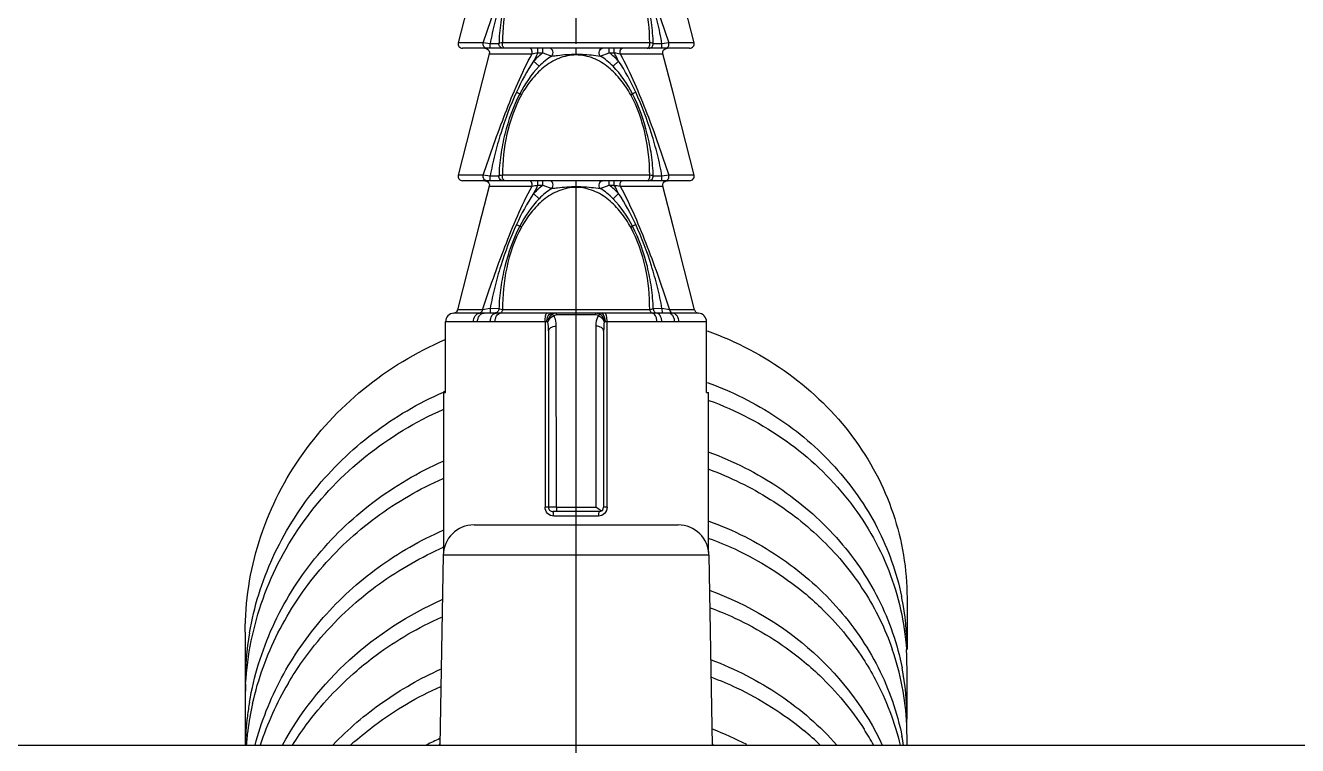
# Model space of a CAD drawing. Header units: millimetres. Extents: x 5859 to 6700, y -2125 to -1530.
# Drawn here: x 6287.85 to 6316.68, y -1767.38 to -1751.06 of the extents above; entities that cross this region are included whole.
import ezdxf

# ---------------------------------------------------------------- set-up
doc = ezdxf.new("R2010")
doc.units = ezdxf.units.MM
doc.linetypes.add('CENTER2', pattern=[28.575, 19.05, -3.175, 3.175, -3.175])
doc.layers.add('CENTER', color=1, linetype='CENTER2')
doc.layers.add('벽', color=2, linetype='Continuous')

msp = doc.modelspace()

# ---------------------------------------------------------------- linework, layer by layer
at = {"linetype": 'Continuous'}
for p, q in [((6298.129, -1749.593), (6297.653, -1751.456)), ((6302.999, -1751.456), (6302.523, -1749.593)), ((6298.223, -1751.456), (6297.653, -1751.456)), ((6298.379, -1751.48), (6298.223, -1751.456)), ((6298.577, -1751.477), (6298.379, -1751.48)), ((6298.38, -1751.58), (6298.379, -1751.48)), ((6301.995, -1751.456), (6298.658, -1751.456)), ((6302.273, -1751.48), (6302.075, -1751.477)), ((6302.272, -1751.58), (6302.273, -1751.48)), ((6302.429, -1751.456), (6302.273, -1751.48)), ((6302.999, -1751.456), (6302.429, -1751.456)), ((6302.9, -1751.58), (6297.752, -1751.58)), ((6298.357, -1751.704), (6298.129, -1752.593)), ((6298.258, -1751.58), (6298.294, -1751.587)), ((6298.294, -1751.587), (6298.326, -1751.606)), ((6298.326, -1751.606), (6298.349, -1751.634)), ((6298.349, -1751.634), (6298.36, -1751.669)), ((6298.36, -1751.669), (6298.357, -1751.704)), ((6298.357, -1751.704), (6299.328, -1751.704)), ((6299.461, -1751.68), (6299.461, -1751.58)), ((6299.461, -1751.68), (6299.575, -1751.68)), ((6299.575, -1751.68), (6299.575, -1751.58)), ((6299.575, -1751.68), (6299.778, -1751.756)), ((6300.326, -1751.732), (6300.326, -1751.58)), ((6300.874, -1751.756), (6301.078, -1751.68)), ((6301.078, -1751.68), (6301.078, -1751.58)), ((6301.078, -1751.68), (6301.191, -1751.68)), ((6301.191, -1751.68), (6301.191, -1751.58)), ((6301.324, -1751.704), (6302.295, -1751.704)), ((6302.292, -1751.669), (6302.303, -1751.634)), ((6302.295, -1751.704), (6302.292, -1751.669)), ((6302.523, -1752.593), (6302.295, -1751.704)), ((6302.303, -1751.634), (6302.326, -1751.606)), ((6302.326, -1751.606), (6302.358, -1751.587)), ((6302.358, -1751.587), (6302.395, -1751.58)), ((6299.363, -1751.874), (6299.488, -1751.989)), ((6301.289, -1751.874), (6301.164, -1751.989)), ((6298.129, -1752.593), (6297.653, -1754.456)), ((6298.975, -1752.572), (6299.048, -1752.614)), ((6299.087, -1752.635), (6299.048, -1752.614)), ((6301.565, -1752.635), (6301.604, -1752.613)), ((6301.677, -1752.571), (6301.604, -1752.613)), ((6302.999, -1754.456), (6302.523, -1752.593)), ((6298.223, -1754.456), (6297.653, -1754.456)), ((6302.9, -1754.58), (6297.752, -1754.58)), ((6298.379, -1754.48), (6298.223, -1754.456)), ((6298.258, -1754.58), (6298.294, -1754.587)), ((6298.294, -1754.587), (6298.326, -1754.606)), ((6298.326, -1754.606), (6298.349, -1754.634)), ((6298.349, -1754.634), (6298.36, -1754.669)), ((6298.36, -1754.669), (6298.357, -1754.704)), ((6298.577, -1754.477), (6298.379, -1754.48)), ((6298.38, -1754.58), (6298.379, -1754.48)), ((6301.995, -1754.456), (6298.658, -1754.456)), ((6299.461, -1754.68), (6299.461, -1754.58)), ((6299.461, -1754.68), (6299.575, -1754.68)), ((6299.575, -1754.68), (6299.575, -1754.58)), ((6299.575, -1754.68), (6299.778, -1754.756)), ((6300.326, -1754.732), (6300.326, -1754.58)), ((6300.874, -1754.756), (6301.078, -1754.68)), ((6301.078, -1754.68), (6301.078, -1754.58)), ((6301.078, -1754.68), (6301.191, -1754.68)), ((6301.191, -1754.68), (6301.191, -1754.58)), ((6302.273, -1754.48), (6302.075, -1754.477)), ((6302.272, -1754.58), (6302.273, -1754.48)), ((6302.429, -1754.456), (6302.273, -1754.48)), ((6302.292, -1754.669), (6302.303, -1754.634)), ((6302.295, -1754.704), (6302.292, -1754.669)), ((6302.303, -1754.634), (6302.326, -1754.606)), ((6302.326, -1754.606), (6302.358, -1754.587)), ((6302.358, -1754.587), (6302.395, -1754.58)), ((6302.999, -1754.456), (6302.429, -1754.456)), ((6298.357, -1754.704), (6298.125, -1755.608)), ((6298.357, -1754.704), (6299.328, -1754.704)), ((6299.363, -1754.874), (6299.488, -1754.989)), ((6301.289, -1754.874), (6301.164, -1754.989)), ((6301.324, -1754.704), (6302.295, -1754.704)), ((6302.527, -1755.608), (6302.295, -1754.704)), ((6298.125, -1755.608), (6297.997, -1756.108)), ((6298.975, -1755.572), (6299.048, -1755.614)), ((6299.087, -1755.635), (6299.048, -1755.614)), ((6301.565, -1755.635), (6301.604, -1755.613)), ((6301.677, -1755.571), (6301.604, -1755.613)), ((6302.655, -1756.108), (6302.527, -1755.608)), ((6297.997, -1756.108), (6297.641, -1757.504)), ((6303.011, -1757.504), (6302.655, -1756.108)), ((6298.139, -1757.58), (6297.552, -1757.58)), ((6297.629, -1757.532), (6297.609, -1757.556)), ((6298.207, -1757.504), (6297.641, -1757.504)), ((6298.241, -1757.58), (6298.139, -1757.58)), ((6298.379, -1757.48), (6298.207, -1757.504)), ((6298.511, -1757.58), (6298.241, -1757.58)), ((6298.379, -1757.48), (6298.378, -1757.58)), ((6298.577, -1757.483), (6298.379, -1757.48)), ((6298.604, -1757.58), (6298.511, -1757.58)), ((6299.667, -1757.58), (6298.604, -1757.58)), ((6301.994, -1757.504), (6298.658, -1757.504)), ((6299.783, -1757.58), (6299.667, -1757.58)), ((6300.869, -1757.58), (6299.783, -1757.58)), ((6300.985, -1757.58), (6300.869, -1757.58)), ((6302.048, -1757.58), (6300.985, -1757.58)), ((6302.141, -1757.58), (6302.048, -1757.58)), ((6302.273, -1757.48), (6302.075, -1757.483)), ((6302.411, -1757.58), (6302.141, -1757.58)), ((6302.445, -1757.504), (6302.273, -1757.48)), ((6302.273, -1757.48), (6302.274, -1757.58)), ((6302.514, -1757.58), (6302.411, -1757.58)), ((6303.011, -1757.504), (6302.445, -1757.504)), ((6303.1, -1757.58), (6302.514, -1757.58)), ((6303.043, -1757.556), (6303.023, -1757.532)), ((6297.368, -1759.38), (6297.368, -1757.779)), ((6297.998, -1757.779), (6297.368, -1757.779)), ((6298.092, -1757.78), (6297.998, -1757.779)), ((6298.381, -1757.78), (6298.092, -1757.78)), ((6298.493, -1757.779), (6298.381, -1757.78)), ((6299.624, -1757.779), (6298.493, -1757.779)), ((6299.624, -1757.779), (6299.624, -1761.98)), ((6299.662, -1757.78), (6299.624, -1757.779)), ((6299.687, -1757.78), (6299.662, -1757.78)), ((6300.779, -1757.621), (6299.873, -1757.621)), ((6300.99, -1757.78), (6300.965, -1757.78)), ((6301.028, -1757.779), (6300.99, -1757.78)), ((6301.028, -1761.98), (6301.028, -1757.779)), ((6302.159, -1757.779), (6301.028, -1757.779)), ((6302.271, -1757.78), (6302.159, -1757.779)), ((6302.56, -1757.78), (6302.271, -1757.78)), ((6302.654, -1757.779), (6302.56, -1757.78)), ((6303.284, -1757.779), (6302.654, -1757.779)), ((6303.284, -1759.38), (6303.284, -1757.779)), ((6299.701, -1757.986), (6299.701, -1761.98)), ((6299.881, -1761.979), (6299.878, -1757.874)), ((6300.774, -1757.874), (6300.771, -1761.979)), ((6300.951, -1757.986), (6300.951, -1761.98)), ((6297.321, -1759.371), (6297.33, -1759.367)), ((6297.326, -1762.999), (6297.326, -1759.38)), ((6297.326, -1759.38), (6297.368, -1759.38)), ((6297.327, -1759.383), (6297.336, -1759.38)), ((6303.284, -1759.38), (6303.326, -1759.38)), ((6303.326, -1762.999), (6303.326, -1759.38)), ((6299.701, -1761.98), (6299.624, -1761.98)), ((6299.881, -1761.979), (6299.701, -1761.98)), ((6300.851, -1762.08), (6299.801, -1762.08)), ((6300.834, -1762.18), (6299.818, -1762.18)), ((6299.881, -1761.979), (6300.771, -1761.979)), ((6300.901, -1762.067), (6300.771, -1761.979)), ((6301.028, -1761.98), (6300.951, -1761.98)), ((6298.014, -1762.38), (6302.638, -1762.38)), ((6297.314, -1763.068), (6297.239, -1767.38)), ((6303.338, -1763.068), (6297.314, -1763.068)), ((6303.338, -1763.068), (6303.413, -1767.38)), ((6307.826, -1764.03), (6307.826, -1765.203)), ((6292.826, -1764.812), (6292.826, -1765.984)), ((6307.826, -1766.766), (6307.826, -1765.593)), ((6292.826, -1766.375), (6292.826, -1767.38)), ((6328.09, -1767.38), (6272.664, -1767.38)), ((6297.239, -1767.342), (6297.216, -1767.38)), ((6303.413, -1767.342), (6303.436, -1767.38)), ((6307.826, -1767.38), (6307.826, -1767.156))]:
    msp.add_line(p, q, dxfattribs=at)
for centre, radius, start, end in [((6295.433, -1729.979), 22.072, 280.1631, 280.5139), ((6305.39, -1754.791), 6.695, 152.3134, 154.1752), ((6295.253, -1754.796), 6.705, 25.8267, 27.6858), ((6305.048, -1730.914), 21.121, 259.4774, 259.844), ((6295.482, -1733.245), 21.802, 280.1608, 280.516), ((6305.381, -1757.787), 6.686, 152.3123, 154.1767), ((6295.273, -1757.786), 6.683, 25.8231, 27.6883), ((6304.982, -1734.275), 20.754, 259.4755, 259.8486), ((6297.542, -1757.477), 0.104, 275.3324, 292.573), ((6297.543, -1757.478), 0.103, 292.6638, 310.2499), ((6297.544, -1757.48), 0.0998, 328.1025, 345.6551), ((6303.108, -1757.48), 0.0998, 194.3449, 211.8975), ((6303.109, -1757.478), 0.103, 229.7501, 247.3362), ((6303.11, -1757.477), 0.104, 247.427, 264.6676), ((6300.552, -1766.736), 8.043, 113.4059, 113.6196), ((6299.801, -1761.98), 0.1, 180, 270.0005), ((6300.851, -1761.98), 0.1, 270, 0), ((6298.014, -1763.08), 0.7, 90, 179), ((6302.638, -1763.08), 0.7, 1, 90), ((6300.546, -1770.238), 8.027, 113.6716, 114.3396), ((6301.876, -1765.207), 5.95, 11.2906, 11.7618), ((6301.884, -1765.205), 5.942, 0.0261, 11.2894), ((6299.672, -1765.986), 6.846, 170.2374, 179.9864), ((6301.847, -1767.165), 5.979, 2.4672, 19.243), ((6301.91, -1765.594), 5.916, 0.0023, 3.7949), ((6301.888, -1766.768), 5.938, 0.0217, 11.1358), ((6299.651, -1765.984), 6.825, 180.0031, 181.4104), ((6299.657, -1766.375), 6.831, 176.7256, 179.9984), ((6299.89, -1769.572), 7.075, 149.4115, 161.9034), ((6299.673, -1767.55), 6.847, 170.3106, 172.9797), ((6299.687, -1767.942), 6.861, 167.2368, 172.4825), ((6299.658, -1767.547), 6.832, 172.9836, 178.5966), ((6301.915, -1766.766), 5.911, 358.6255, 0.0016), ((6299.672, -1767.94), 6.846, 172.4854, 175.2932), ((6300.738, -1774.069), 7.549, 62.7672, 69.2059), ((6301.088, -1772.357), 6.903, 46.1808, 50.4121), ((6301.519, -1770.432), 6.338, 28.8236, 32.6931), ((6301.927, -1767.156), 5.899, 359.9965, 2.4146), ((6300.334, -1773.042), 7.641, 131.0588, 131.9789), ((6300.533, -1774.509), 7.997, 114.3365, 116.7242), ((6301.866, -1768.335), 5.96, 9.2582, 11.2486)]:
    msp.add_arc(centre, radius, start, end, dxfattribs=at)
for points, knots in [([(6298.223, -1751.456), (6298.379, -1750.987), (6298.624, -1750.285), (6298.996, -1749.369), (6299.209, -1748.921), (6299.328, -1748.704)], [0, 0, 0, 0, 0.500014, 0.750016, 1, 1, 1, 1]), ([(6301.324, -1748.704), (6301.443, -1748.921), (6301.656, -1749.369), (6302.028, -1750.285), (6302.273, -1750.987), (6302.429, -1751.456)], [0, 0, 0, 0, 0.249984, 0.499986, 1, 1, 1, 1]), ([(6298.975, -1749.572), (6298.835, -1749.875), (6298.659, -1750.346), (6298.478, -1750.989), (6298.407, -1751.315), (6298.379, -1751.48)], [0, 0, 0, 0, 0.499916, 0.749957, 1, 1, 1, 1]), ([(6299.048, -1749.614), (6298.899, -1749.901), (6298.734, -1750.363), (6298.61, -1750.996), (6298.581, -1751.317), (6298.577, -1751.477)], [0, 0, 0, 0, 0.501413, 0.751199, 1, 1, 1, 1]), ([(6299.087, -1749.635), (6298.934, -1749.913), (6298.724, -1750.516), (6298.659, -1751.145), (6298.658, -1751.456)], [0, 0, 0, 0, 0.505805, 1, 1, 1, 1]), ([(6301.995, -1751.456), (6301.993, -1751.145), (6301.928, -1750.516), (6301.718, -1749.913), (6301.565, -1749.635)], [0, 0, 0, 0, 0.494196, 1, 1, 1, 1]), ([(6302.075, -1751.477), (6302.071, -1751.317), (6302.042, -1750.995), (6301.917, -1750.362), (6301.753, -1749.9), (6301.604, -1749.613)], [0, 0, 0, 0, 0.248799, 0.498591, 1, 1, 1, 1]), ([(6302.273, -1751.48), (6302.246, -1751.315), (6302.174, -1750.988), (6301.993, -1750.346), (6301.817, -1749.875), (6301.677, -1749.571)], [0, 0, 0, 0, 0.250042, 0.500085, 1, 1, 1, 1]), ([(6297.653, -1751.456), (6297.646, -1751.484), (6297.66, -1751.552), (6297.723, -1751.58), (6297.752, -1751.58)], [0, 0, 0, 0, 0.499383, 1, 1, 1, 1]), ([(6298.298, -1751.58), (6298.286, -1751.58), (6298.261, -1751.572), (6298.224, -1751.531), (6298.217, -1751.484), (6298.223, -1751.456)], [0, 0, 0, 0, 0.219188, 0.461716, 1, 1, 1, 1]), ([(6298.677, -1751.58), (6298.651, -1751.58), (6298.597, -1751.558), (6298.576, -1751.503), (6298.577, -1751.477)], [0, 0, 0, 0, 0.499908, 1, 1, 1, 1]), ([(6298.658, -1751.456), (6298.638, -1751.458), (6298.612, -1751.461), (6298.586, -1751.469), (6298.578, -1751.474), (6298.577, -1751.477)], [0, 0, 0, 0, 0.690597, 0.893402, 1, 1, 1, 1]), ([(6298.717, -1751.58), (6298.707, -1751.58), (6298.686, -1751.571), (6298.666, -1751.54), (6298.655, -1751.5), (6298.655, -1751.471), (6298.658, -1751.456)], [0, 0, 0, 0, 0.189502, 0.423747, 0.703402, 1, 1, 1, 1]), ([(6301.935, -1751.58), (6301.945, -1751.58), (6301.966, -1751.571), (6301.986, -1751.54), (6301.997, -1751.5), (6301.997, -1751.471), (6301.995, -1751.456)], [0, 0, 0, 0, 0.189503, 0.423748, 0.703403, 1, 1, 1, 1]), ([(6301.975, -1751.58), (6302.001, -1751.58), (6302.055, -1751.558), (6302.076, -1751.503), (6302.075, -1751.477)], [0, 0, 0, 0, 0.499908, 1, 1, 1, 1]), ([(6302.075, -1751.477), (6302.074, -1751.474), (6302.066, -1751.469), (6302.04, -1751.461), (6302.014, -1751.458), (6301.995, -1751.456)], [0, 0, 0, 0, 0.106498, 0.30909, 1, 1, 1, 1]), ([(6302.354, -1751.58), (6302.366, -1751.58), (6302.391, -1751.572), (6302.428, -1751.531), (6302.435, -1751.484), (6302.429, -1751.456)], [0, 0, 0, 0, 0.219189, 0.461717, 1, 1, 1, 1]), ([(6302.9, -1751.58), (6302.929, -1751.58), (6302.992, -1751.552), (6303.006, -1751.484), (6302.999, -1751.456)], [0, 0, 0, 0, 0.500617, 1, 1, 1, 1]), ([(6298.223, -1754.456), (6298.379, -1753.987), (6298.624, -1753.285), (6298.996, -1752.369), (6299.209, -1751.921), (6299.328, -1751.704)], [0, 0, 0, 0, 0.500014, 0.750016, 1, 1, 1, 1]), ([(6300.326, -1751.732), (6300.192, -1751.732), (6299.923, -1751.788), (6299.578, -1752.002), (6299.299, -1752.293), (6299.152, -1752.518), (6299.087, -1752.635)], [0, 0, 0, 0, 0.250277, 0.499797, 0.74937, 1, 1, 1, 1]), ([(6299.328, -1751.704), (6299.33, -1751.69), (6299.33, -1751.66), (6299.322, -1751.616), (6299.299, -1751.58), (6299.28, -1751.58)], [0, 0, 0, 0, 0.318177, 0.614091, 1, 1, 1, 1]), ([(6299.778, -1751.756), (6299.79, -1751.742), (6299.806, -1751.704), (6299.803, -1751.646), (6299.779, -1751.596), (6299.746, -1751.58), (6299.731, -1751.58)], [0, 0, 0, 0, 0.259552, 0.537508, 0.7898, 1, 1, 1, 1]), ([(6299.778, -1751.756), (6299.82, -1751.75), (6300.002, -1751.727), (6300.185, -1751.714), (6300.326, -1751.714)], [0, 0, 0, 0, 0.229837, 1, 1, 1, 1]), ([(6300.326, -1751.714), (6300.374, -1751.714), (6300.557, -1751.718), (6300.74, -1751.737), (6300.874, -1751.756)], [0, 0, 0, 0, 0.260003, 1, 1, 1, 1]), ([(6301.565, -1752.635), (6301.5, -1752.518), (6301.353, -1752.293), (6301.074, -1752.002), (6300.729, -1751.788), (6300.46, -1751.732), (6300.326, -1751.732)], [0, 0, 0, 0, 0.250677, 0.500316, 0.749851, 1, 1, 1, 1]), ([(6300.874, -1751.756), (6300.862, -1751.742), (6300.847, -1751.704), (6300.849, -1751.646), (6300.873, -1751.596), (6300.906, -1751.58), (6300.921, -1751.58)], [0, 0, 0, 0, 0.259551, 0.537504, 0.789794, 1, 1, 1, 1]), ([(6301.324, -1751.704), (6301.322, -1751.69), (6301.322, -1751.66), (6301.33, -1751.616), (6301.353, -1751.58), (6301.372, -1751.58)], [0, 0, 0, 0, 0.318177, 0.614092, 1, 1, 1, 1]), ([(6301.324, -1751.704), (6301.443, -1751.921), (6301.656, -1752.369), (6302.028, -1753.285), (6302.273, -1753.987), (6302.429, -1754.456)], [0, 0, 0, 0, 0.249984, 0.499986, 1, 1, 1, 1]), ([(6298.975, -1752.572), (6298.835, -1752.875), (6298.659, -1753.346), (6298.478, -1753.989), (6298.407, -1754.315), (6298.379, -1754.48)], [0, 0, 0, 0, 0.499916, 0.749957, 1, 1, 1, 1]), ([(6299.048, -1752.614), (6298.899, -1752.901), (6298.734, -1753.363), (6298.61, -1753.996), (6298.581, -1754.317), (6298.577, -1754.477)], [0, 0, 0, 0, 0.501413, 0.751199, 1, 1, 1, 1]), ([(6299.087, -1752.635), (6298.934, -1752.913), (6298.724, -1753.516), (6298.659, -1754.145), (6298.658, -1754.456)], [0, 0, 0, 0, 0.505805, 1, 1, 1, 1]), ([(6301.995, -1754.456), (6301.993, -1754.145), (6301.928, -1753.516), (6301.718, -1752.913), (6301.565, -1752.635)], [0, 0, 0, 0, 0.494196, 1, 1, 1, 1]), ([(6302.075, -1754.477), (6302.071, -1754.317), (6302.042, -1753.995), (6301.917, -1753.362), (6301.753, -1752.9), (6301.604, -1752.613)], [0, 0, 0, 0, 0.248799, 0.498591, 1, 1, 1, 1]), ([(6302.273, -1754.48), (6302.246, -1754.315), (6302.174, -1753.988), (6301.993, -1753.346), (6301.817, -1752.875), (6301.677, -1752.571)], [0, 0, 0, 0, 0.250042, 0.500085, 1, 1, 1, 1]), ([(6297.653, -1754.456), (6297.646, -1754.484), (6297.66, -1754.552), (6297.723, -1754.58), (6297.752, -1754.58)], [0, 0, 0, 0, 0.499383, 1, 1, 1, 1]), ([(6298.298, -1754.58), (6298.286, -1754.58), (6298.261, -1754.572), (6298.224, -1754.531), (6298.217, -1754.484), (6298.223, -1754.456)], [0, 0, 0, 0, 0.219188, 0.461716, 1, 1, 1, 1]), ([(6298.677, -1754.58), (6298.651, -1754.58), (6298.597, -1754.558), (6298.576, -1754.503), (6298.577, -1754.477)], [0, 0, 0, 0, 0.499908, 1, 1, 1, 1]), ([(6298.658, -1754.456), (6298.638, -1754.458), (6298.612, -1754.461), (6298.586, -1754.469), (6298.578, -1754.474), (6298.577, -1754.477)], [0, 0, 0, 0, 0.690597, 0.893402, 1, 1, 1, 1]), ([(6298.717, -1754.58), (6298.707, -1754.58), (6298.686, -1754.571), (6298.666, -1754.54), (6298.655, -1754.5), (6298.655, -1754.471), (6298.658, -1754.456)], [0, 0, 0, 0, 0.189502, 0.423747, 0.703402, 1, 1, 1, 1]), ([(6299.328, -1754.704), (6299.33, -1754.69), (6299.33, -1754.66), (6299.322, -1754.616), (6299.299, -1754.58), (6299.28, -1754.58)], [0, 0, 0, 0, 0.318178, 0.614092, 1, 1, 1, 1]), ([(6299.778, -1754.756), (6299.79, -1754.742), (6299.806, -1754.704), (6299.803, -1754.646), (6299.779, -1754.596), (6299.746, -1754.58), (6299.731, -1754.58)], [0, 0, 0, 0, 0.259552, 0.537509, 0.789801, 1, 1, 1, 1]), ([(6300.874, -1754.756), (6300.862, -1754.742), (6300.847, -1754.704), (6300.849, -1754.646), (6300.873, -1754.596), (6300.906, -1754.58), (6300.921, -1754.58)], [0, 0, 0, 0, 0.259551, 0.537504, 0.789795, 1, 1, 1, 1]), ([(6301.324, -1754.704), (6301.322, -1754.69), (6301.322, -1754.66), (6301.33, -1754.616), (6301.353, -1754.58), (6301.372, -1754.58)], [0, 0, 0, 0, 0.318177, 0.614092, 1, 1, 1, 1]), ([(6301.935, -1754.58), (6301.945, -1754.58), (6301.966, -1754.571), (6301.986, -1754.54), (6301.997, -1754.5), (6301.997, -1754.471), (6301.995, -1754.456)], [0, 0, 0, 0, 0.189503, 0.423748, 0.703403, 1, 1, 1, 1]), ([(6301.975, -1754.58), (6302.001, -1754.58), (6302.055, -1754.558), (6302.076, -1754.503), (6302.075, -1754.477)], [0, 0, 0, 0, 0.499908, 1, 1, 1, 1]), ([(6302.075, -1754.477), (6302.074, -1754.474), (6302.066, -1754.469), (6302.04, -1754.461), (6302.014, -1754.458), (6301.995, -1754.456)], [0, 0, 0, 0, 0.106498, 0.30909, 1, 1, 1, 1]), ([(6302.354, -1754.58), (6302.366, -1754.58), (6302.391, -1754.572), (6302.428, -1754.531), (6302.435, -1754.484), (6302.429, -1754.456)], [0, 0, 0, 0, 0.219189, 0.461717, 1, 1, 1, 1]), ([(6302.9, -1754.58), (6302.929, -1754.58), (6302.992, -1754.552), (6303.006, -1754.484), (6302.999, -1754.456)], [0, 0, 0, 0, 0.500617, 1, 1, 1, 1]), ([(6298.207, -1757.504), (6298.365, -1757.027), (6298.613, -1756.313), (6298.991, -1755.38), (6299.207, -1754.925), (6299.328, -1754.704)], [0, 0, 0, 0, 0.500015, 0.750017, 1, 1, 1, 1]), ([(6300.326, -1754.732), (6300.192, -1754.732), (6299.923, -1754.788), (6299.578, -1755.002), (6299.298, -1755.293), (6299.152, -1755.518), (6299.087, -1755.635)], [0, 0, 0, 0, 0.250296, 0.49982, 0.749389, 1, 1, 1, 1]), ([(6299.778, -1754.756), (6299.82, -1754.75), (6300.002, -1754.727), (6300.185, -1754.714), (6300.326, -1754.714)], [0, 0, 0, 0, 0.229839, 1, 1, 1, 1]), ([(6300.326, -1754.714), (6300.374, -1754.714), (6300.557, -1754.718), (6300.74, -1754.737), (6300.874, -1754.756)], [0, 0, 0, 0, 0.260004, 1, 1, 1, 1]), ([(6301.565, -1755.635), (6301.5, -1755.518), (6301.353, -1755.293), (6301.074, -1755.002), (6300.729, -1754.788), (6300.46, -1754.732), (6300.326, -1754.732)], [0, 0, 0, 0, 0.250677, 0.500316, 0.74985, 1, 1, 1, 1]), ([(6301.324, -1754.704), (6301.445, -1754.925), (6301.661, -1755.38), (6302.039, -1756.313), (6302.287, -1757.027), (6302.445, -1757.504)], [0, 0, 0, 0, 0.249983, 0.499985, 1, 1, 1, 1]), ([(6298.975, -1755.572), (6298.835, -1755.875), (6298.659, -1756.346), (6298.477, -1756.989), (6298.406, -1757.316), (6298.379, -1757.48)], [0, 0, 0, 0, 0.499916, 0.749956, 1, 1, 1, 1]), ([(6299.048, -1755.614), (6298.899, -1755.901), (6298.734, -1756.365), (6298.61, -1757), (6298.581, -1757.322), (6298.577, -1757.483)], [0, 0, 0, 0, 0.501414, 0.751196, 1, 1, 1, 1]), ([(6299.087, -1755.635), (6298.929, -1755.921), (6298.717, -1756.541), (6298.656, -1757.186), (6298.658, -1757.504)], [0, 0, 0, 0, 0.50612, 1, 1, 1, 1]), ([(6301.994, -1757.504), (6301.996, -1757.186), (6301.935, -1756.54), (6301.722, -1755.92), (6301.565, -1755.635)], [0, 0, 0, 0, 0.493886, 1, 1, 1, 1]), ([(6302.075, -1757.483), (6302.071, -1757.322), (6302.042, -1757), (6301.918, -1756.364), (6301.753, -1755.901), (6301.604, -1755.613)], [0, 0, 0, 0, 0.248801, 0.498589, 1, 1, 1, 1]), ([(6302.273, -1757.48), (6302.246, -1757.316), (6302.175, -1756.989), (6301.993, -1756.346), (6301.817, -1755.875), (6301.677, -1755.571)], [0, 0, 0, 0, 0.250042, 0.500085, 1, 1, 1, 1]), ([(6297.552, -1757.58), (6297.504, -1757.584), (6297.407, -1757.63), (6297.368, -1757.73), (6297.368, -1757.779)], [0, 0, 0, 0, 0.499954, 1, 1, 1, 1]), ([(6297.998, -1757.779), (6297.998, -1757.732), (6298.017, -1757.661), (6298.08, -1757.597), (6298.119, -1757.582), (6298.139, -1757.58)], [0, 0, 0, 0, 0.535663, 0.777504, 1, 1, 1, 1]), ([(6298.092, -1757.78), (6298.092, -1757.754), (6298.099, -1757.704), (6298.131, -1757.638), (6298.18, -1757.592), (6298.222, -1757.58), (6298.241, -1757.58)], [0, 0, 0, 0, 0.282644, 0.547386, 0.784518, 1, 1, 1, 1]), ([(6298.207, -1757.504), (6298.203, -1757.523), (6298.188, -1757.558), (6298.155, -1757.578), (6298.139, -1757.58)], [0, 0, 0, 0, 0.536771, 1, 1, 1, 1]), ([(6298.381, -1757.78), (6298.381, -1757.754), (6298.387, -1757.705), (6298.414, -1757.64), (6298.455, -1757.593), (6298.493, -1757.58), (6298.511, -1757.58)], [0, 0, 0, 0, 0.29658, 0.56834, 0.80051, 1, 1, 1, 1]), ([(6298.577, -1757.483), (6298.576, -1757.508), (6298.554, -1757.56), (6298.502, -1757.58), (6298.477, -1757.58)], [0, 0, 0, 0, 0.50007, 1, 1, 1, 1]), ([(6298.493, -1757.779), (6298.493, -1757.755), (6298.499, -1757.708), (6298.524, -1757.633), (6298.57, -1757.585), (6298.604, -1757.58)], [0, 0, 0, 0, 0.301065, 0.577718, 1, 1, 1, 1]), ([(6298.658, -1757.504), (6298.638, -1757.502), (6298.612, -1757.499), (6298.586, -1757.491), (6298.578, -1757.486), (6298.577, -1757.483)], [0, 0, 0, 0, 0.701316, 0.899207, 1, 1, 1, 1]), ([(6298.658, -1757.504), (6298.656, -1757.514), (6298.649, -1757.544), (6298.626, -1757.576), (6298.604, -1757.58)], [0, 0, 0, 0, 0.306518, 1, 1, 1, 1]), ([(6299.624, -1757.779), (6299.624, -1757.755), (6299.626, -1757.71), (6299.634, -1757.649), (6299.646, -1757.607), (6299.659, -1757.583), (6299.667, -1757.58)], [0, 0, 0, 0, 0.347706, 0.651377, 0.874527, 1, 1, 1, 1]), ([(6299.662, -1757.78), (6299.662, -1757.755), (6299.667, -1757.705), (6299.692, -1757.64), (6299.731, -1757.594), (6299.767, -1757.58), (6299.783, -1757.58)], [0, 0, 0, 0, 0.302961, 0.578074, 0.808117, 1, 1, 1, 1]), ([(6299.885, -1757.58), (6299.881, -1757.58), (6299.876, -1757.6), (6299.874, -1757.611), (6299.873, -1757.621)], [0, 0, 0, 0, 0.294511, 1, 1, 1, 1]), ([(6300.779, -1757.621), (6300.778, -1757.611), (6300.776, -1757.6), (6300.771, -1757.58), (6300.767, -1757.58)], [0, 0, 0, 0, 0.705489, 1, 1, 1, 1]), ([(6300.99, -1757.78), (6300.99, -1757.755), (6300.985, -1757.705), (6300.96, -1757.64), (6300.921, -1757.594), (6300.885, -1757.58), (6300.869, -1757.58)], [0, 0, 0, 0, 0.302957, 0.578067, 0.80811, 1, 1, 1, 1]), ([(6301.028, -1757.779), (6301.028, -1757.755), (6301.026, -1757.71), (6301.018, -1757.649), (6301.006, -1757.607), (6300.993, -1757.583), (6300.985, -1757.58)], [0, 0, 0, 0, 0.347707, 0.651378, 0.874528, 1, 1, 1, 1]), ([(6302.075, -1757.483), (6302.074, -1757.486), (6302.066, -1757.491), (6302.04, -1757.499), (6302.014, -1757.502), (6301.994, -1757.504)], [0, 0, 0, 0, 0.100661, 0.298276, 1, 1, 1, 1]), ([(6301.994, -1757.504), (6301.996, -1757.514), (6302.003, -1757.544), (6302.026, -1757.576), (6302.048, -1757.58)], [0, 0, 0, 0, 0.306518, 1, 1, 1, 1]), ([(6302.159, -1757.779), (6302.159, -1757.755), (6302.153, -1757.708), (6302.128, -1757.633), (6302.082, -1757.585), (6302.048, -1757.58)], [0, 0, 0, 0, 0.301064, 0.577717, 1, 1, 1, 1]), ([(6302.075, -1757.483), (6302.076, -1757.508), (6302.098, -1757.56), (6302.15, -1757.58), (6302.175, -1757.58)], [0, 0, 0, 0, 0.500069, 1, 1, 1, 1]), ([(6302.271, -1757.78), (6302.271, -1757.754), (6302.265, -1757.705), (6302.238, -1757.64), (6302.197, -1757.593), (6302.159, -1757.58), (6302.141, -1757.58)], [0, 0, 0, 0, 0.29658, 0.56834, 0.800511, 1, 1, 1, 1]), ([(6302.56, -1757.78), (6302.56, -1757.754), (6302.553, -1757.704), (6302.521, -1757.638), (6302.472, -1757.592), (6302.431, -1757.58), (6302.411, -1757.58)], [0, 0, 0, 0, 0.282644, 0.547387, 0.784519, 1, 1, 1, 1]), ([(6302.445, -1757.504), (6302.449, -1757.523), (6302.464, -1757.558), (6302.497, -1757.578), (6302.514, -1757.58)], [0, 0, 0, 0, 0.536771, 1, 1, 1, 1]), ([(6302.654, -1757.779), (6302.654, -1757.732), (6302.635, -1757.661), (6302.572, -1757.597), (6302.533, -1757.582), (6302.514, -1757.58)], [0, 0, 0, 0, 0.535663, 0.777505, 1, 1, 1, 1]), ([(6303.284, -1757.779), (6303.284, -1757.73), (6303.245, -1757.63), (6303.148, -1757.584), (6303.1, -1757.58)], [0, 0, 0, 0, 0.500046, 1, 1, 1, 1]), ([(6299.784, -1757.608), (6299.756, -1757.626), (6299.707, -1757.678), (6299.689, -1757.746), (6299.687, -1757.78)], [0, 0, 0, 0, 0.494234, 1, 1, 1, 1]), ([(6299.687, -1757.78), (6299.692, -1757.766), (6299.722, -1757.707), (6299.773, -1757.659), (6299.818, -1757.635)], [0, 0, 0, 0, 0.235597, 1, 1, 1, 1]), ([(6299.784, -1757.608), (6299.79, -1757.609), (6299.802, -1757.618), (6299.812, -1757.628), (6299.818, -1757.635)], [0, 0, 0, 0, 0.380343, 1, 1, 1, 1]), ([(6299.878, -1757.874), (6299.878, -1757.853), (6299.874, -1757.77), (6299.851, -1757.687), (6299.818, -1757.635)], [0, 0, 0, 0, 0.254318, 1, 1, 1, 1]), ([(6300.834, -1757.635), (6300.801, -1757.687), (6300.778, -1757.77), (6300.774, -1757.853), (6300.774, -1757.874)], [0, 0, 0, 0, 0.74571, 1, 1, 1, 1]), ([(6300.834, -1757.635), (6300.84, -1757.628), (6300.85, -1757.618), (6300.862, -1757.609), (6300.868, -1757.608)], [0, 0, 0, 0, 0.619839, 1, 1, 1, 1]), ([(6300.834, -1757.635), (6300.849, -1757.643), (6300.904, -1757.679), (6300.948, -1757.734), (6300.965, -1757.78)], [0, 0, 0, 0, 0.259871, 1, 1, 1, 1]), ([(6300.965, -1757.78), (6300.963, -1757.746), (6300.945, -1757.677), (6300.896, -1757.625), (6300.867, -1757.607)], [0, 0, 0, 0, 0.505777, 1, 1, 1, 1]), ([(6299.701, -1757.986), (6299.701, -1757.972), (6299.713, -1757.941), (6299.753, -1757.906), (6299.811, -1757.883), (6299.855, -1757.875), (6299.878, -1757.874)], [0, 0, 0, 0, 0.186893, 0.41368, 0.689512, 1, 1, 1, 1]), ([(6300.951, -1757.986), (6300.951, -1757.972), (6300.939, -1757.941), (6300.899, -1757.906), (6300.841, -1757.883), (6300.797, -1757.875), (6300.774, -1757.874)], [0, 0, 0, 0, 0.186893, 0.41368, 0.689512, 1, 1, 1, 1]), ([(6303.296, -1757.98), (6303.952, -1758.217), (6305.188, -1758.864), (6306.663, -1760.303), (6307.608, -1762.075), (6307.826, -1763.386), (6307.826, -1764.03)], [0, 0, 0, 0, 0.260865, 0.513621, 0.759004, 1, 1, 1, 1]), ([(6292.826, -1764.812), (6292.826, -1764.119), (6293.042, -1762.718), (6293.983, -1760.803), (6295.452, -1759.218), (6296.698, -1758.467), (6297.361, -1758.181)], [0, 0, 0, 0, 0.245128, 0.492795, 0.744481, 1, 1, 1, 1]), ([(6303.296, -1759.153), (6303.851, -1759.353), (6304.906, -1759.877), (6306.233, -1761.005), (6307.211, -1762.399), (6307.589, -1763.457), (6307.701, -1763.994)], [0, 0, 0, 0, 0.259616, 0.512499, 0.758792, 1, 1, 1, 1]), ([(6292.925, -1764.825), (6293.026, -1764.238), (6293.386, -1763.08), (6294.351, -1761.529), (6295.682, -1760.246), (6296.755, -1759.619), (6297.321, -1759.371)], [0, 0, 0, 0, 0.245295, 0.493442, 0.745141, 1, 1, 1, 1]), ([(6303.336, -1759.558), (6303.955, -1759.785), (6305.123, -1760.394), (6306.541, -1761.727), (6307.496, -1763.369), (6307.773, -1764.593), (6307.813, -1765.202)], [0, 0, 0, 0, 0.260453, 0.513266, 0.758972, 1, 1, 1, 1]), ([(6292.837, -1765.985), (6292.875, -1765.329), (6293.144, -1764.013), (6294.093, -1762.227), (6295.51, -1760.749), (6296.69, -1760.039), (6297.316, -1759.763)], [0, 0, 0, 0, 0.245161, 0.492998, 0.744696, 1, 1, 1, 1]), ([(6303.336, -1760.73), (6303.892, -1760.934), (6304.947, -1761.467), (6306.271, -1762.609), (6307.239, -1764.015), (6307.608, -1765.081), (6307.714, -1765.621)], [0, 0, 0, 0, 0.259638, 0.512499, 0.758761, 1, 1, 1, 1]), ([(6292.924, -1766.397), (6293.024, -1765.81), (6293.382, -1764.65), (6294.346, -1763.098), (6295.677, -1761.812), (6296.75, -1761.185), (6297.316, -1760.936)], [0, 0, 0, 0, 0.245296, 0.49344, 0.745137, 1, 1, 1, 1]), ([(6292.995, -1766.426), (6293.12, -1765.874), (6293.511, -1764.791), (6294.473, -1763.348), (6295.757, -1762.153), (6296.777, -1761.563), (6297.315, -1761.327)], [0, 0, 0, 0, 0.24542, 0.493707, 0.745375, 1, 1, 1, 1]), ([(6303.332, -1761.12), (6303.818, -1761.298), (6304.746, -1761.749), (6305.95, -1762.691), (6306.898, -1763.849), (6307.333, -1764.737), (6307.492, -1765.194)], [0, 0, 0, 0, 0.258568, 0.511315, 0.758173, 1, 1, 1, 1]), ([(6299.818, -1762.18), (6299.768, -1762.18), (6299.664, -1762.136), (6299.624, -1762.031), (6299.624, -1761.98)], [0, 0, 0, 0, 0.496628, 1, 1, 1, 1]), ([(6299.818, -1762.18), (6299.818, -1762.167), (6299.817, -1762.144), (6299.814, -1762.112), (6299.81, -1762.093), (6299.804, -1762.08), (6299.801, -1762.08)], [0, 0, 0, 0, 0.370671, 0.686736, 0.903221, 1, 1, 1, 1]), ([(6299.881, -1761.979), (6299.881, -1761.992), (6299.882, -1762.016), (6299.883, -1762.047), (6299.886, -1762.068), (6299.888, -1762.077), (6299.89, -1762.08), (6299.891, -1762.08)], [0, 0, 0, 0, 0.376508, 0.697371, 0.914015, 0.973155, 1, 1, 1, 1]), ([(6301.028, -1761.98), (6301.028, -1762.031), (6300.988, -1762.136), (6300.884, -1762.18), (6300.834, -1762.18)], [0, 0, 0, 0, 0.503371, 1, 1, 1, 1]), ([(6300.851, -1762.08), (6300.848, -1762.08), (6300.842, -1762.093), (6300.838, -1762.112), (6300.835, -1762.144), (6300.834, -1762.167), (6300.834, -1762.18)], [0, 0, 0, 0, 0.096779, 0.313264, 0.629329, 1, 1, 1, 1]), ([(6303.332, -1762.292), (6303.888, -1762.495), (6304.942, -1763.026), (6306.265, -1764.166), (6307.234, -1765.569), (6307.605, -1766.633), (6307.712, -1767.172)], [0, 0, 0, 0, 0.259629, 0.512492, 0.758761, 1, 1, 1, 1]), ([(6293.05, -1767.374), (6293.189, -1766.845), (6293.597, -1765.809), (6294.554, -1764.434), (6295.808, -1763.293), (6296.796, -1762.727), (6297.315, -1762.499)], [0, 0, 0, 0, 0.245515, 0.49389, 0.745532, 1, 1, 1, 1]), ([(6303.338, -1762.685), (6303.536, -1762.757), (6304.3, -1763.074), (6305.012, -1763.519), (6305.488, -1763.912)], [0, 0, 0, 0, 0.253753, 1, 1, 1, 1]), ([(6295.344, -1764.13), (6295.486, -1764.008), (6296.071, -1763.539), (6296.725, -1763.156), (6297.238, -1762.924)], [0, 0, 0, 0, 0.249012, 1, 1, 1, 1]), ([(6303.365, -1763.867), (6304.217, -1764.184), (6305.794, -1765.111), (6306.899, -1766.579), (6307.266, -1767.371)], [0, 0, 0, 0, 0.510409, 1, 1, 1, 1]), ([(6305.488, -1763.912), (6305.619, -1764.021), (6306.122, -1764.469), (6306.557, -1764.992), (6306.831, -1765.413)], [0, 0, 0, 0, 0.25334, 1, 1, 1, 1]), ([(6293.671, -1767.371), (6294.062, -1766.65), (6295.111, -1765.324), (6296.529, -1764.41), (6297.293, -1764.072)], [0, 0, 0, 0, 0.495435, 1, 1, 1, 1]), ([(6293.8, -1765.971), (6293.901, -1765.799), (6294.338, -1765.125), (6294.887, -1764.524), (6295.344, -1764.13)], [0, 0, 0, 0, 0.248647, 1, 1, 1, 1]), ([(6295.355, -1765.684), (6295.498, -1765.56), (6296.092, -1765.087), (6296.756, -1764.702), (6297.276, -1764.47)], [0, 0, 0, 0, 0.24901, 1, 1, 1, 1]), ([(6303.363, -1764.257), (6303.553, -1764.327), (6304.292, -1764.636), (6304.982, -1765.063), (6305.445, -1765.441)], [0, 0, 0, 0, 0.253613, 1, 1, 1, 1]), ([(6294.818, -1767.364), (6295.162, -1767.006), (6295.925, -1766.352), (6296.798, -1765.857), (6297.256, -1765.651)], [0, 0, 0, 0, 0.49759, 1, 1, 1, 1]), ([(6303.384, -1765.437), (6303.933, -1765.642), (6304.973, -1766.174), (6305.856, -1766.941), (6306.235, -1767.368)], [0, 0, 0, 0, 0.506555, 1, 1, 1, 1]), ([(6305.445, -1765.441), (6305.584, -1765.553), (6306.112, -1766.019), (6306.569, -1766.567), (6306.853, -1767.009)], [0, 0, 0, 0, 0.253511, 1, 1, 1, 1]), ([(6306.831, -1765.413), (6306.93, -1765.564), (6307.293, -1766.179), (6307.551, -1766.856), (6307.671, -1767.375)], [0, 0, 0, 0, 0.252847, 1, 1, 1, 1]), ([(6293.898, -1767.372), (6293.996, -1767.215), (6294.416, -1766.599), (6294.93, -1766.048), (6295.355, -1765.684)], [0, 0, 0, 0, 0.248712, 1, 1, 1, 1]), ([(6303.397, -1765.832), (6303.589, -1765.905), (6304.331, -1766.219), (6305.023, -1766.654), (6305.487, -1767.038)], [0, 0, 0, 0, 0.253659, 1, 1, 1, 1]), ([(6295.315, -1767.281), (6295.46, -1767.155), (6296.059, -1766.671), (6296.73, -1766.278), (6297.258, -1766.041)], [0, 0, 0, 0, 0.248991, 1, 1, 1, 1])]:
    msp.add_open_spline(points, degree=3, knots=knots, dxfattribs=at)
for points in [[(6299.575, -1751.68), (6299.499, -1751.738), (6299.428, -1751.804), (6299.363, -1751.874)], [(6299.778, -1751.756), (6299.672, -1751.82), (6299.575, -1751.9), (6299.488, -1751.989)], [(6301.164, -1751.989), (6301.078, -1751.9), (6300.98, -1751.82), (6300.874, -1751.756)], [(6301.289, -1751.874), (6301.224, -1751.804), (6301.154, -1751.738), (6301.078, -1751.68)], [(6299.363, -1751.874), (6299.213, -1752.094), (6299.086, -1752.33), (6298.975, -1752.572)], [(6299.488, -1751.989), (6299.31, -1752.171), (6299.166, -1752.388), (6299.048, -1752.614)], [(6301.604, -1752.613), (6301.486, -1752.387), (6301.342, -1752.171), (6301.164, -1751.989)], [(6301.677, -1752.571), (6301.566, -1752.33), (6301.439, -1752.094), (6301.289, -1751.874)], [(6299.575, -1754.68), (6299.499, -1754.738), (6299.428, -1754.804), (6299.363, -1754.874)], [(6301.289, -1754.874), (6301.224, -1754.804), (6301.154, -1754.738), (6301.078, -1754.68)], [(6299.363, -1754.874), (6299.213, -1755.094), (6299.086, -1755.33), (6298.975, -1755.572)], [(6299.488, -1754.989), (6299.31, -1755.171), (6299.166, -1755.388), (6299.048, -1755.614)], [(6299.778, -1754.756), (6299.672, -1754.82), (6299.575, -1754.9), (6299.488, -1754.989)], [(6301.164, -1754.989), (6301.078, -1754.9), (6300.98, -1754.82), (6300.874, -1754.756)], [(6301.604, -1755.613), (6301.486, -1755.387), (6301.342, -1755.171), (6301.164, -1754.989)], [(6301.677, -1755.571), (6301.566, -1755.33), (6301.439, -1755.094), (6301.289, -1754.874)], [(6299.885, -1757.58), (6299.85, -1757.58), (6299.814, -1757.589), (6299.784, -1757.608)], [(6300.867, -1757.607), (6300.838, -1757.589), (6300.802, -1757.58), (6300.767, -1757.58)], [(6299.701, -1757.986), (6299.701, -1757.917), (6299.698, -1757.848), (6299.687, -1757.78)], [(6299.818, -1757.635), (6299.834, -1757.625), (6299.854, -1757.621), (6299.873, -1757.621)], [(6300.834, -1757.635), (6300.818, -1757.625), (6300.798, -1757.621), (6300.779, -1757.621)], [(6300.965, -1757.78), (6300.954, -1757.848), (6300.951, -1757.917), (6300.951, -1757.986)]]:
    msp.add_open_spline(points, degree=3, dxfattribs=at)
at = {"layer": 'CENTER'}
msp.add_line((6300.326, -1888.003), (6300.326, -1734.745), dxfattribs=at)
at = {"layer": '벽'}
msp.add_line((6345.51, -1767.38), (5964.698, -1767.38), dxfattribs=at)

doc.saveas('drawing.dxf')
